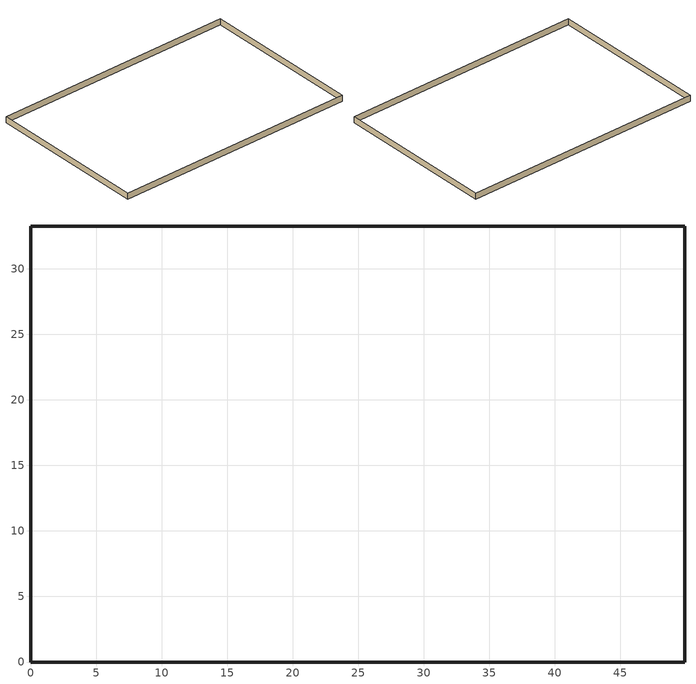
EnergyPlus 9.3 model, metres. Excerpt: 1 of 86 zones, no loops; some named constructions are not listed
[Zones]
FirstFloor_Plenum ZN
 wall outside (nonres_ext_wall): 49.91,0 49.91,33.27 0,33.27 0,0 49.91,0 z2.74:3.96
[EnergyManagementSystem:Subroutine]
Set_Zone_Vpzmin_4: set ENCLOSEDOFFICE_BOT_3_Voz_Interim=ENCLOSEDOFFICE_BOT_3_Vozcontrol/ENCLOSEDOFFICE_BOT_3_Vpzmax*1.5/ENCLOSEDOFFICE_BOT_3_Ez; IF (ENCLOSEDOFFICE_BOT_3_HeatingLoad >1); set Tem= @Max 0.3   ENCLOSEDOFFICE_BOT_3_Voz_Interim; set ENCLOSEDOFFICE_BOT_3_Actuator_vpz= Tem; ELSE; set ENCLOSEDOFFICE_BOT_3_Actuator_vpz= ENCLOSEDOFFICE_BOT_3_Voz_Interim; Endif; set ENCLOSEDOFFICE_BOT_4_Voz_Interim=ENCLOSEDOFFICE_BOT_4_Vozcontrol/ENCLOSEDOFFICE_BOT_4_Vpzmax*1.5/ENCLOSEDOFFICE_BOT_4_Ez; IF (ENCLOSEDOFFICE_BOT_4_HeatingLoad >1); set Tem= @Max 0.3   ENCLOSEDOFFICE_BOT_4_Voz_Interim; set ENCLOSEDOFFICE_BOT_4_Actuator_vpz= Tem; ELSE; set ENCLOSEDOFFICE_BOT_4_Actuator_vpz= ENCLOSEDOFFICE_BOT_4_Voz_Interim; Endif; set ENCLOSEDOFFICE_MID_1_Voz_Interim=ENCLOSEDOFFICE_MID_1_Vozcontrol/ENCLOSEDOFFICE_MID_1_Vpzmax*1.5/ENCLOSEDOFFICE_MID_1_Ez; IF (ENCLOSEDOFFICE_MID_1_HeatingLoad >1); set Tem= @Max 0.3   ENCLOSEDOFFICE_MID_1_Voz_Interim; set ENCLOSEDOFFICE_MID_1_Actuator_vpz= Tem; ELSE; set ENCLOSEDOFFICE_MID_1_Actuator_vpz= ENCLOSEDOFFICE_MID_1_Voz_Interim; Endif; set ENCLOSEDOFFICE_MID_2_Voz_Interim=ENCLOSEDOFFICE_MID_2_Vozcontrol/ENCLOSEDOFFICE_MID_2_Vpzmax*1.5/ENCLOSEDOFFICE_MID_2_Ez; IF (ENCLOSEDOFFICE_MID_2_HeatingLoad >1); set Tem= @Max 0.3   ENCLOSEDOFFICE_MID_2_Voz_Interim; set ENCLOSEDOFFICE_MID_2_Actuator_vpz= Tem; ELSE; set ENCLOSEDOFFICE_MID_2_Actuator_vpz= ENCLOSEDOFFICE_MID_2_Voz_Interim; Endif; set ENCLOSEDOFFICE_MID_3_Voz_Interim=ENCLOSEDOFFICE_MID_3_Vozcontrol/ENCLOSEDOFFICE_MID_3_Vpzmax*1.5/ENCLOSEDOFFICE_MID_3_Ez; IF (ENCLOSEDOFFICE_MID_3_HeatingLoad >1); set Tem= @Max 0.3   ENCLOSEDOFFICE_MID_3_Voz_Interim; set ENCLOSEDOFFICE_MID_3_Actuator_vpz= Tem; ELSE; set ENCLOSEDOFFICE_MID_3_Actuator_vpz= ENCLOSEDOFFICE_MID_3_Voz_Interim; Endif; set ENCLOSEDOFFICE_TOP_1_Voz_Interim=ENCLOSEDOFFICE_TOP_1_Vozcontrol/ENCLOSEDOFFICE_TOP_1_Vpzmax*1.5/ENCLOSEDOFFICE_TOP_1_Ez; IF (ENCLOSEDOFFICE_TOP_1_HeatingLoad >1); set Tem= @Max 0.3   ENCLOSEDOFFICE_TOP_1_Voz_Interim; set ENCLOSEDOFFICE_TOP_1_Actuator_vpz= Tem; ELSE; set ENCLOSEDOFFICE_TOP_1_Actuator_vpz= ENCLOSEDOFFICE_TOP_1_Voz_Interim; Endif; set ENCLOSEDOFFICE_TOP_2_Voz_Interim=ENCLOSEDOFFICE_TOP_2_Vozcontrol/ENCLOSEDOFFICE_TOP_2_Vpzmax*1.5/ENCLOSEDOFFICE_TOP_2_Ez; IF (ENCLOSEDOFFICE_TOP_2_HeatingLoad >1); set Tem= @Max 0.3   ENCLOSEDOFFICE_TOP_2_Voz_Interim; set ENCLOSEDOFFICE_TOP_2_Actuator_vpz= Tem; ELSE; set ENCLOSEDOFFICE_TOP_2_Actuator_vpz= ENCLOSEDOFFICE_TOP_2_Voz_Interim; Endif; set ENCLOSEDOFFICE_TOP_3_Voz_Interim=ENCLOSEDOFFICE_TOP_3_Vozcontrol/ENCLOSEDOFFICE_TOP_3_Vpzmax*1.5/ENCLOSEDOFFICE_TOP_3_Ez; IF (ENCLOSEDOFFICE_TOP_3_HeatingLoad >1); set Tem= @Max 0.3   ENCLOSEDOFFICE_TOP_3_Voz_Interim; set ENCLOSEDOFFICE_TOP_3_Actuator_vpz= Tem; ELSE; set ENCLOSEDOFFICE_TOP_3_Actuator_vpz= ENCLOSEDOFFICE_TOP_3_Voz_Interim; Endif; set LOBBY_BOT_Voz_Interim=LOBBY_BOT_Vozcontrol/LOBBY_BOT_Vpzmax*1.5/LOBBY_BOT_Ez; IF (LOBBY_BOT_HeatingLoad >1); set Tem= @Max 0.3   LOBBY_BOT_Voz_Interim; set LOBBY_BOT_Actuator_vpz= Tem; ELSE; set LOBBY_BOT_Actuator_vpz= LOBBY_BOT_Voz_Interim; Endif; set LOBBY_MID_Voz_Interim=LOBBY_MID_Vozcontrol/LOBBY_MID_Vpzmax*1.5/LOBBY_MID_Ez; IF (LOBBY_MID_HeatingLoad >1); set Tem= @Max 0.3   LOBBY_MID_Voz_Interim; set LOBBY_MID_Actuator_vpz= Tem; ELSE; set LOBBY_MID_Actuator_vpz= LOBBY_MID_Voz_Interim; Endif
Set_Zone_Vpzmin_5: set LOBBY_TOP_Voz_Interim=LOBBY_TOP_Vozcontrol/LOBBY_TOP_Vpzmax*1.5/LOBBY_TOP_Ez; IF (LOBBY_TOP_HeatingLoad >1); set Tem= @Max 0.3   LOBBY_TOP_Voz_Interim; set LOBBY_TOP_Actuator_vpz= Tem; ELSE; set LOBBY_TOP_Actuator_vpz= LOBBY_TOP_Voz_Interim; Endif; set LOUNGE_BOT_Voz_Interim=LOUNGE_BOT_Vozcontrol/LOUNGE_BOT_Vpzmax*1.5/LOUNGE_BOT_Ez; IF (LOUNGE_BOT_HeatingLoad >1); set Tem= @Max 0.3   LOUNGE_BOT_Voz_Interim; set LOUNGE_BOT_Actuator_vpz= Tem; ELSE; set LOUNGE_BOT_Actuator_vpz= LOUNGE_BOT_Voz_Interim; Endif; set MECHANICAL_BOT_Voz_Interim=MECHANICAL_BOT_Vozcontrol/MECHANICAL_BOT_Vpzmax*1.5/MECHANICAL_BOT_Ez; IF (MECHANICAL_BOT_HeatingLoad >1); set Tem= @Max 0.3   MECHANICAL_BOT_Voz_Interim; set MECHANICAL_BOT_Actuator_vpz= Tem; ELSE; set MECHANICAL_BOT_Actuator_vpz= MECHANICAL_BOT_Voz_Interim; Endif; set MECHANICAL_MID_Voz_Interim=MECHANICAL_MID_Vozcontrol/MECHANICAL_MID_Vpzmax*1.5/MECHANICAL_MID_Ez; IF (MECHANICAL_MID_HeatingLoad >1); set Tem= @Max 0.3   MECHANICAL_MID_Voz_Interim; set MECHANICAL_MID_Actuator_vpz= Tem; ELSE; set MECHANICAL_MID_Actuator_vpz= MECHANICAL_MID_Voz_Interim; Endif; set MECHANICAL_TOP_Voz_Interim=MECHANICAL_TOP_Vozcontrol/MECHANICAL_TOP_Vpzmax*1.5/MECHANICAL_TOP_Ez; IF (MECHANICAL_TOP_HeatingLoad >1); set Tem= @Max 0.3   MECHANICAL_TOP_Voz_Interim; set MECHANICAL_TOP_Actuator_vpz= Tem; ELSE; set MECHANICAL_TOP_Actuator_vpz= MECHANICAL_TOP_Voz_Interim; Endif; set OPENOFFICE_BOT_1_Voz_Interim=OPENOFFICE_BOT_1_Vozcontrol/OPENOFFICE_BOT_1_Vpzmax*1.5/OPENOFFICE_BOT_1_Ez; IF (OPENOFFICE_BOT_1_HeatingLoad >1); set Tem= @Max 0.3   OPENOFFICE_BOT_1_Voz_Interim; set OPENOFFICE_BOT_1_Actuator_vpz= Tem; ELSE; set OPENOFFICE_BOT_1_Actuator_vpz= OPENOFFICE_BOT_1_Voz_Interim; Endif; set OPENOFFICE_BOT_2_Voz_Interim=OPENOFFICE_BOT_2_Vozcontrol/OPENOFFICE_BOT_2_Vpzmax*1.5/OPENOFFICE_BOT_2_Ez; IF (OPENOFFICE_BOT_2_HeatingLoad >1); set Tem= @Max 0.3   OPENOFFICE_BOT_2_Voz_Interim; set OPENOFFICE_BOT_2_Actuator_vpz= Tem; ELSE; set OPENOFFICE_BOT_2_Actuator_vpz= OPENOFFICE_BOT_2_Voz_Interim; Endif; set OPENOFFICE_BOT_3_Voz_Interim=OPENOFFICE_BOT_3_Vozcontrol/OPENOFFICE_BOT_3_Vpzmax*1.5/OPENOFFICE_BOT_3_Ez; IF (OPENOFFICE_BOT_3_HeatingLoad >1); set Tem= @Max 0.3   OPENOFFICE_BOT_3_Voz_Interim; set OPENOFFICE_BOT_3_Actuator_vpz= Tem; ELSE; set OPENOFFICE_BOT_3_Actuator_vpz= OPENOFFICE_BOT_3_Voz_Interim; Endif; set OPENOFFICE_MID_1_Voz_Interim=OPENOFFICE_MID_1_Vozcontrol/OPENOFFICE_MID_1_Vpzmax*1.5/OPENOFFICE_MID_1_Ez; IF (OPENOFFICE_MID_1_HeatingLoad >1); set Tem= @Max 0.3   OPENOFFICE_MID_1_Voz_Interim; set OPENOFFICE_MID_1_Actuator_vpz= Tem; ELSE; set OPENOFFICE_MID_1_Actuator_vpz= OPENOFFICE_MID_1_Voz_Interim; Endif; set OPENOFFICE_MID_2_Voz_Interim=OPENOFFICE_MID_2_Vozcontrol/OPENOFFICE_MID_2_Vpzmax*1.5/OPENOFFICE_MID_2_Ez; IF (OPENOFFICE_MID_2_HeatingLoad >1); set Tem= @Max 0.3   OPENOFFICE_MID_2_Voz_Interim; set OPENOFFICE_MID_2_Actuator_vpz= Tem; ELSE; set OPENOFFICE_MID_2_Actuator_vpz= OPENOFFICE_MID_2_Voz_Interim; Endif
Set_Zone_Vpzmin_6: set OPENOFFICE_MID_3_Voz_Interim=OPENOFFICE_MID_3_Vozcontrol/OPENOFFICE_MID_3_Vpzmax*1.5/OPENOFFICE_MID_3_Ez; IF (OPENOFFICE_MID_3_HeatingLoad >1); set Tem= @Max 0.3   OPENOFFICE_MID_3_Voz_Interim; set OPENOFFICE_MID_3_Actuator_vpz= Tem; ELSE; set OPENOFFICE_MID_3_Actuator_vpz= OPENOFFICE_MID_3_Voz_Interim; Endif; set OPENOFFICE_MID_4_Voz_Interim=OPENOFFICE_MID_4_Vozcontrol/OPENOFFICE_MID_4_Vpzmax*1.5/OPENOFFICE_MID_4_Ez; IF (OPENOFFICE_MID_4_HeatingLoad >1); set Tem= @Max 0.3   OPENOFFICE_MID_4_Voz_Interim; set OPENOFFICE_MID_4_Actuator_vpz= Tem; ELSE; set OPENOFFICE_MID_4_Actuator_vpz= OPENOFFICE_MID_4_Voz_Interim; Endif; set OPENOFFICE_TOP_1_Voz_Interim=OPENOFFICE_TOP_1_Vozcontrol/OPENOFFICE_TOP_1_Vpzmax*1.5/OPENOFFICE_TOP_1_Ez; IF (OPENOFFICE_TOP_1_HeatingLoad >1); set Tem= @Max 0.3   OPENOFFICE_TOP_1_Voz_Interim; set OPENOFFICE_TOP_1_Actuator_vpz= Tem; ELSE; set OPENOFFICE_TOP_1_Actuator_vpz= OPENOFFICE_TOP_1_Voz_Interim; Endif; set OPENOFFICE_TOP_2_Voz_Interim=OPENOFFICE_TOP_2_Vozcontrol/OPENOFFICE_TOP_2_Vpzmax*1.5/OPENOFFICE_TOP_2_Ez; IF (OPENOFFICE_TOP_2_HeatingLoad >1); set Tem= @Max 0.3   OPENOFFICE_TOP_2_Voz_Interim; set OPENOFFICE_TOP_2_Actuator_vpz= Tem; ELSE; set OPENOFFICE_TOP_2_Actuator_vpz= OPENOFFICE_TOP_2_Voz_Interim; Endif; set OPENOFFICE_TOP_3_Voz_Interim=OPENOFFICE_TOP_3_Vozcontrol/OPENOFFICE_TOP_3_Vpzmax*1.5/OPENOFFICE_TOP_3_Ez; IF (OPENOFFICE_TOP_3_HeatingLoad >1); set Tem= @Max 0.3   OPENOFFICE_TOP_3_Voz_Interim; set OPENOFFICE_TOP_3_Actuator_vpz= Tem; ELSE; set OPENOFFICE_TOP_3_Actuator_vpz= OPENOFFICE_TOP_3_Voz_Interim; Endif; set OPENOFFICE_TOP_4_Voz_Interim=OPENOFFICE_TOP_4_Vozcontrol/OPENOFFICE_TOP_4_Vpzmax*1.5/OPENOFFICE_TOP_4_Ez; IF (OPENOFFICE_TOP_4_HeatingLoad >1); set Tem= @Max 0.3   OPENOFFICE_TOP_4_Voz_Interim; set OPENOFFICE_TOP_4_Actuator_vpz= Tem; ELSE; set OPENOFFICE_TOP_4_Actuator_vpz= OPENOFFICE_TOP_4_Voz_Interim; Endif; set RESTROOM_BOT_Voz_Interim=RESTROOM_BOT_Vozcontrol/RESTROOM_BOT_Vpzmax*1.5/RESTROOM_BOT_Ez; IF (RESTROOM_BOT_HeatingLoad >1); set Tem= @Max 0.3   RESTROOM_BOT_Voz_Interim; set RESTROOM_BOT_Actuator_vpz= Tem; ELSE; set RESTROOM_BOT_Actuator_vpz= RESTROOM_BOT_Voz_Interim; Endif; set RESTROOM_MID_Voz_Interim=RESTROOM_MID_Vozcontrol/RESTROOM_MID_Vpzmax*1.5/RESTROOM_MID_Ez; IF (RESTROOM_MID_HeatingLoad >1); set Tem= @Max 0.3   RESTROOM_MID_Voz_Interim; set RESTROOM_MID_Actuator_vpz= Tem; ELSE; set RESTROOM_MID_Actuator_vpz= RESTROOM_MID_Voz_Interim; Endif; set RESTROOM_TOP_Voz_Interim=RESTROOM_TOP_Vozcontrol/RESTROOM_TOP_Vpzmax*1.5/RESTROOM_TOP_Ez; IF (RESTROOM_TOP_HeatingLoad >1); set Tem= @Max 0.3   RESTROOM_TOP_Voz_Interim; set RESTROOM_TOP_Actuator_vpz= Tem; ELSE; set RESTROOM_TOP_Actuator_vpz= RESTROOM_TOP_Voz_Interim; Endif; set STAIR_BOT_1_Voz_Interim=STAIR_BOT_1_Vozcontrol/STAIR_BOT_1_Vpzmax*1.5/STAIR_BOT_1_Ez; IF (STAIR_BOT_1_HeatingLoad >1); set Tem= @Max 0.3   STAIR_BOT_1_Voz_Interim; set STAIR_BOT_1_Actuator_vpz= Tem; ELSE; set STAIR_BOT_1_Actuator_vpz= STAIR_BOT_1_Voz_Interim; Endif
Set_Zone_Vpzmin_7: set STAIR_BOT_2_Voz_Interim=STAIR_BOT_2_Vozcontrol/STAIR_BOT_2_Vpzmax*1.5/STAIR_BOT_2_Ez; IF (STAIR_BOT_2_HeatingLoad >1); set Tem= @Max 0.3   STAIR_BOT_2_Voz_Interim; set STAIR_BOT_2_Actuator_vpz= Tem; ELSE; set STAIR_BOT_2_Actuator_vpz= STAIR_BOT_2_Voz_Interim; Endif; set STAIR_MID_1_Voz_Interim=STAIR_MID_1_Vozcontrol/STAIR_MID_1_Vpzmax*1.5/STAIR_MID_1_Ez; IF (STAIR_MID_1_HeatingLoad >1); set Tem= @Max 0.3   STAIR_MID_1_Voz_Interim; set STAIR_MID_1_Actuator_vpz= Tem; ELSE; set STAIR_MID_1_Actuator_vpz= STAIR_MID_1_Voz_Interim; Endif; set STAIR_MID_2_Voz_Interim=STAIR_MID_2_Vozcontrol/STAIR_MID_2_Vpzmax*1.5/STAIR_MID_2_Ez; IF (STAIR_MID_2_HeatingLoad >1); set Tem= @Max 0.3   STAIR_MID_2_Voz_Interim; set STAIR_MID_2_Actuator_vpz= Tem; ELSE; set STAIR_MID_2_Actuator_vpz= STAIR_MID_2_Voz_Interim; Endif; set STAIR_TOP_1_Voz_Interim=STAIR_TOP_1_Vozcontrol/STAIR_TOP_1_Vpzmax*1.5/STAIR_TOP_1_Ez; IF (STAIR_TOP_1_HeatingLoad >1); set Tem= @Max 0.3   STAIR_TOP_1_Voz_Interim; set STAIR_TOP_1_Actuator_vpz= Tem; ELSE; set STAIR_TOP_1_Actuator_vpz= STAIR_TOP_1_Voz_Interim; Endif; set STAIR_TOP_2_Voz_Interim=STAIR_TOP_2_Vozcontrol/STAIR_TOP_2_Vpzmax*1.5/STAIR_TOP_2_Ez; IF (STAIR_TOP_2_HeatingLoad >1); set Tem= @Max 0.3   STAIR_TOP_2_Voz_Interim; set STAIR_TOP_2_Actuator_vpz= Tem; ELSE; set STAIR_TOP_2_Actuator_vpz= STAIR_TOP_2_Voz_Interim; Endif; set ENCLOSEDOFFICE_BOT_7_Voz_Interim=ENCLOSEDOFFICE_BOT_7_Vozcontrol/ENCLOSEDOFFICE_BOT_7_Vpzmax*1.5/ENCLOSEDOFFICE_BOT_7_Ez; IF (ENCLOSEDOFFICE_BOT_7_HeatingLoad >1); set Tem= @Max 0.3   ENCLOSEDOFFICE_BOT_7_Voz_Interim; set ENCLOSEDOFFICE_BOT_7_Actuator_vpz= Tem; ELSE; set ENCLOSEDOFFICE_BOT_7_Actuator_vpz= ENCLOSEDOFFICE_BOT_7_Voz_Interim; Endif; set ENCLOSEDOFFICE_BOT_6_Voz_Interim=ENCLOSEDOFFICE_BOT_6_Vozcontrol/ENCLOSEDOFFICE_BOT_6_Vpzmax*1.5/ENCLOSEDOFFICE_BOT_6_Ez; IF (ENCLOSEDOFFICE_BOT_6_HeatingLoad >1); set Tem= @Max 0.3   ENCLOSEDOFFICE_BOT_6_Voz_Interim; set ENCLOSEDOFFICE_BOT_6_Actuator_vpz= Tem; ELSE; set ENCLOSEDOFFICE_BOT_6_Actuator_vpz= ENCLOSEDOFFICE_BOT_6_Voz_Interim; Endif; set ENCLOSEDOFFICE_BOT_5_Voz_Interim=ENCLOSEDOFFICE_BOT_5_Vozcontrol/ENCLOSEDOFFICE_BOT_5_Vpzmax*1.5/ENCLOSEDOFFICE_BOT_5_Ez; IF (ENCLOSEDOFFICE_BOT_5_HeatingLoad >1); set Tem= @Max 0.3   ENCLOSEDOFFICE_BOT_5_Voz_Interim; set ENCLOSEDOFFICE_BOT_5_Actuator_vpz= Tem; ELSE; set ENCLOSEDOFFICE_BOT_5_Actuator_vpz= ENCLOSEDOFFICE_BOT_5_Voz_Interim; Endif; set ENCLOSEDOFFICE_BOT_2_Voz_Interim=ENCLOSEDOFFICE_BOT_2_Vozcontrol/ENCLOSEDOFFICE_BOT_2_Vpzmax*1.5/ENCLOSEDOFFICE_BOT_2_Ez; IF (ENCLOSEDOFFICE_BOT_2_HeatingLoad >1); set Tem= @Max 0.3   ENCLOSEDOFFICE_BOT_2_Voz_Interim; set ENCLOSEDOFFICE_BOT_2_Actuator_vpz= Tem; ELSE; set ENCLOSEDOFFICE_BOT_2_Actuator_vpz= ENCLOSEDOFFICE_BOT_2_Voz_Interim; Endif; set ENCLOSEDOFFICE_BOT_8_Voz_Interim=ENCLOSEDOFFICE_BOT_8_Vozcontrol/ENCLOSEDOFFICE_BOT_8_Vpzmax*1.5/ENCLOSEDOFFICE_BOT_8_Ez; IF (ENCLOSEDOFFICE_BOT_8_HeatingLoad >1); set Tem= @Max 0.3   ENCLOSEDOFFICE_BOT_8_Voz_Interim; set ENCLOSEDOFFICE_BOT_8_Actuator_vpz= Tem; ELSE; set ENCLOSEDOFFICE_BOT_8_Actuator_vpz= ENCLOSEDOFFICE_BOT_8_Voz_Interim; Endif
Set_Zone_Vpzmin_8: set ENCLOSEDOFFICE_BOT_9_Voz_Interim=ENCLOSEDOFFICE_BOT_9_Vozcontrol/ENCLOSEDOFFICE_BOT_9_Vpzmax*1.5/ENCLOSEDOFFICE_BOT_9_Ez; IF (ENCLOSEDOFFICE_BOT_9_HeatingLoad >1); set Tem= @Max 0.3   ENCLOSEDOFFICE_BOT_9_Voz_Interim; set ENCLOSEDOFFICE_BOT_9_Actuator_vpz= Tem; ELSE; set ENCLOSEDOFFICE_BOT_9_Actuator_vpz= ENCLOSEDOFFICE_BOT_9_Voz_Interim; Endif; set ENCLOSEDOFFICE_MID_6_Voz_Interim=ENCLOSEDOFFICE_MID_6_Vozcontrol/ENCLOSEDOFFICE_MID_6_Vpzmax*1.5/ENCLOSEDOFFICE_MID_6_Ez; IF (ENCLOSEDOFFICE_MID_6_HeatingLoad >1); set Tem= @Max 0.3   ENCLOSEDOFFICE_MID_6_Voz_Interim; set ENCLOSEDOFFICE_MID_6_Actuator_vpz= Tem; ELSE; set ENCLOSEDOFFICE_MID_6_Actuator_vpz= ENCLOSEDOFFICE_MID_6_Voz_Interim; Endif; set ENCLOSEDOFFICE_MID_5_Voz_Interim=ENCLOSEDOFFICE_MID_5_Vozcontrol/ENCLOSEDOFFICE_MID_5_Vpzmax*1.5/ENCLOSEDOFFICE_MID_5_Ez; IF (ENCLOSEDOFFICE_MID_5_HeatingLoad >1); set Tem= @Max 0.3   ENCLOSEDOFFICE_MID_5_Voz_Interim; set ENCLOSEDOFFICE_MID_5_Actuator_vpz= Tem; ELSE; set ENCLOSEDOFFICE_MID_5_Actuator_vpz= ENCLOSEDOFFICE_MID_5_Voz_Interim; Endif; set ENCLOSEDOFFICE_MID_4_Voz_Interim=ENCLOSEDOFFICE_MID_4_Vozcontrol/ENCLOSEDOFFICE_MID_4_Vpzmax*1.5/ENCLOSEDOFFICE_MID_4_Ez; IF (ENCLOSEDOFFICE_MID_4_HeatingLoad >1); set Tem= @Max 0.3   ENCLOSEDOFFICE_MID_4_Voz_Interim; set ENCLOSEDOFFICE_MID_4_Actuator_vpz= Tem; ELSE; set ENCLOSEDOFFICE_MID_4_Actuator_vpz= ENCLOSEDOFFICE_MID_4_Voz_Interim; Endif; set ENCLOSEDOFFICE_MID_8_Voz_Interim=ENCLOSEDOFFICE_MID_8_Vozcontrol/ENCLOSEDOFFICE_MID_8_Vpzmax*1.5/ENCLOSEDOFFICE_MID_8_Ez; IF (ENCLOSEDOFFICE_MID_8_HeatingLoad >1); set Tem= @Max 0.3   ENCLOSEDOFFICE_MID_8_Voz_Interim; set ENCLOSEDOFFICE_MID_8_Actuator_vpz= Tem; ELSE; set ENCLOSEDOFFICE_MID_8_Actuator_vpz= ENCLOSEDOFFICE_MID_8_Voz_Interim; Endif; set ENCLOSEDOFFICE_MID_9_Voz_Interim=ENCLOSEDOFFICE_MID_9_Vozcontrol/ENCLOSEDOFFICE_MID_9_Vpzmax*1.5/ENCLOSEDOFFICE_MID_9_Ez; IF (ENCLOSEDOFFICE_MID_9_HeatingLoad >1); set Tem= @Max 0.3   ENCLOSEDOFFICE_MID_9_Voz_Interim; set ENCLOSEDOFFICE_MID_9_Actuator_vpz= Tem; ELSE; set ENCLOSEDOFFICE_MID_9_Actuator_vpz= ENCLOSEDOFFICE_MID_9_Voz_Interim; Endif; set ENCLOSEDOFFICE_MID_7_Voz_Interim=ENCLOSEDOFFICE_MID_7_Vozcontrol/ENCLOSEDOFFICE_MID_7_Vpzmax*1.5/ENCLOSEDOFFICE_MID_7_Ez; IF (ENCLOSEDOFFICE_MID_7_HeatingLoad >1); set Tem= @Max 0.3   ENCLOSEDOFFICE_MID_7_Voz_Interim; set ENCLOSEDOFFICE_MID_7_Actuator_vpz= Tem; ELSE; set ENCLOSEDOFFICE_MID_7_Actuator_vpz= ENCLOSEDOFFICE_MID_7_Voz_Interim; Endif; set ENCLOSEDOFFICE_TOP_6_Voz_Interim=ENCLOSEDOFFICE_TOP_6_Vozcontrol/ENCLOSEDOFFICE_TOP_6_Vpzmax*1.5/ENCLOSEDOFFICE_TOP_6_Ez; IF (ENCLOSEDOFFICE_TOP_6_HeatingLoad >1); set Tem= @Max 0.3   ENCLOSEDOFFICE_TOP_6_Voz_Interim; set ENCLOSEDOFFICE_TOP_6_Actuator_vpz= Tem; ELSE; set ENCLOSEDOFFICE_TOP_6_Actuator_vpz= ENCLOSEDOFFICE_TOP_6_Voz_Interim; Endif; set ENCLOSEDOFFICE_TOP_5_Voz_Interim=ENCLOSEDOFFICE_TOP_5_Vozcontrol/ENCLOSEDOFFICE_TOP_5_Vpzmax*1.5/ENCLOSEDOFFICE_TOP_5_Ez; IF (ENCLOSEDOFFICE_TOP_5_HeatingLoad >1); set Tem= @Max 0.3   ENCLOSEDOFFICE_TOP_5_Voz_Interim; set ENCLOSEDOFFICE_TOP_5_Actuator_vpz= Tem; ELSE; set ENCLOSEDOFFICE_TOP_5_Actuator_vpz= ENCLOSEDOFFICE_TOP_5_Voz_Interim; Endif; set ENCLOSEDOFFICE_TOP_4_Voz_Interim=ENCLOSEDOFFICE_TOP_4_Vozcontrol/ENCLOSEDOFFICE_TOP_4_Vpzmax*1.5/ENCLOSEDOFFICE_TOP_4_Ez; IF (ENCLOSEDOFFICE_TOP_4_HeatingLoad >1); set Tem= @Max 0.3   ENCLOSEDOFFICE_TOP_4_Voz_Interim; set ENCLOSEDOFFICE_TOP_4_Actuator_vpz= Tem; ELSE; set ENCLOSEDOFFICE_TOP_4_Actuator_vpz= ENCLOSEDOFFICE_TOP_4_Voz_Interim; Endif
Set_Zone_Vpzmin_9: set ENCLOSEDOFFICE_TOP_9_Voz_Interim=ENCLOSEDOFFICE_TOP_9_Vozcontrol/ENCLOSEDOFFICE_TOP_9_Vpzmax*1.5/ENCLOSEDOFFICE_TOP_9_Ez; IF (ENCLOSEDOFFICE_TOP_9_HeatingLoad >1); set Tem= @Max 0.3   ENCLOSEDOFFICE_TOP_9_Voz_Interim; set ENCLOSEDOFFICE_TOP_9_Actuator_vpz= Tem; ELSE; set ENCLOSEDOFFICE_TOP_9_Actuator_vpz= ENCLOSEDOFFICE_TOP_9_Voz_Interim; Endif; set ENCLOSEDOFFICE_TOP_8_Voz_Interim=ENCLOSEDOFFICE_TOP_8_Vozcontrol/ENCLOSEDOFFICE_TOP_8_Vpzmax*1.5/ENCLOSEDOFFICE_TOP_8_Ez; IF (ENCLOSEDOFFICE_TOP_8_HeatingLoad >1); set Tem= @Max 0.3   ENCLOSEDOFFICE_TOP_8_Voz_Interim; set ENCLOSEDOFFICE_TOP_8_Actuator_vpz= Tem; ELSE; set ENCLOSEDOFFICE_TOP_8_Actuator_vpz= ENCLOSEDOFFICE_TOP_8_Voz_Interim; Endif; set ENCLOSEDOFFICE_TOP_7_Voz_Interim=ENCLOSEDOFFICE_TOP_7_Vozcontrol/ENCLOSEDOFFICE_TOP_7_Vpzmax*1.5/ENCLOSEDOFFICE_TOP_7_Ez; IF (ENCLOSEDOFFICE_TOP_7_HeatingLoad >1); set Tem= @Max 0.3   ENCLOSEDOFFICE_TOP_7_Voz_Interim; set ENCLOSEDOFFICE_TOP_7_Actuator_vpz= Tem; ELSE; set ENCLOSEDOFFICE_TOP_7_Actuator_vpz= ENCLOSEDOFFICE_TOP_7_Voz_Interim; Endif
[ExternalInterface:FunctionalMockupUnitExport:To:Variable]
CONFROOM_SENSOR_BIAS: FMU Variable=CONFROOM_SENSOR_BIASFMU; Initial Value=0
[EnergyManagementSystem:TrendVariable] Number of Timesteps to be Logged=1
Name | EMS Variable
ACTIVESTORAGE_BOT_1_Trend_Ez | ACTIVESTORAGE_BOT_1_Ez
ACTIVESTORAGE_BOT_2_Trend_Ez | ACTIVESTORAGE_BOT_2_Ez
ACTIVESTORAGE_BOT_3_Trend_Ez | ACTIVESTORAGE_BOT_3_Ez
ACTIVESTORAGE_BOT_4_Trend_Ez | ACTIVESTORAGE_BOT_4_Ez
ACTIVESTORAGE_MID_1_Trend_Ez | ACTIVESTORAGE_MID_1_Ez
ACTIVESTORAGE_MID_2_Trend_Ez | ACTIVESTORAGE_MID_2_Ez
ACTIVESTORAGE_MID_3_Trend_Ez | ACTIVESTORAGE_MID_3_Ez
ACTIVESTORAGE_MID_4_Trend_Ez | ACTIVESTORAGE_MID_4_Ez
ACTIVESTORAGE_TOP_1_Trend_Ez | ACTIVESTORAGE_TOP_1_Ez
ACTIVESTORAGE_TOP_2_Trend_Ez | ACTIVESTORAGE_TOP_2_Ez
ACTIVESTORAGE_TOP_3_Trend_Ez | ACTIVESTORAGE_TOP_3_Ez
ACTIVESTORAGE_TOP_4_Trend_Ez | ACTIVESTORAGE_TOP_4_Ez
CLASSROOM_BOT_Trend_Ez | CLASSROOM_BOT_Ez
CONFROOM_BOT_1_Trend_Ez | CONFROOM_BOT_1_Ez
CONFROOM_BOT_2_Trend_Ez | CONFROOM_BOT_2_Ez
CONFROOM_MID_1_Trend_Ez | CONFROOM_MID_1_Ez
CONFROOM_MID_2_Trend_Ez | CONFROOM_MID_2_Ez
CONFROOM_TOP_1_Trend_Ez | CONFROOM_TOP_1_Ez
CONFROOM_TOP_2_Trend_Ez | CONFROOM_TOP_2_Ez
CORRIDOR_BOT_1_Trend_Ez | CORRIDOR_BOT_1_Ez
CORRIDOR_BOT_2_Trend_Ez | CORRIDOR_BOT_2_Ez
CORRIDOR_MID_1_Trend_Ez | CORRIDOR_MID_1_Ez
CORRIDOR_MID_2_Trend_Ez | CORRIDOR_MID_2_Ez
CORRIDOR_TOP_1_Trend_Ez | CORRIDOR_TOP_1_Ez
CORRIDOR_TOP_2_Trend_Ez | CORRIDOR_TOP_2_Ez
DINING_BOT_Trend_Ez | DINING_BOT_Ez
DINING_MID_Trend_Ez | DINING_MID_Ez
DINING_TOP_Trend_Ez | DINING_TOP_Ez
ENCLOSEDOFFICE_BOT_1_Trend_Ez | ENCLOSEDOFFICE_BOT_1_Ez
ENCLOSEDOFFICE_BOT_10_Trend_Ez | ENCLOSEDOFFICE_BOT_10_Ez
ENCLOSEDOFFICE_BOT_3_Trend_Ez | ENCLOSEDOFFICE_BOT_3_Ez
ENCLOSEDOFFICE_BOT_4_Trend_Ez | ENCLOSEDOFFICE_BOT_4_Ez
ENCLOSEDOFFICE_MID_1_Trend_Ez | ENCLOSEDOFFICE_MID_1_Ez
ENCLOSEDOFFICE_MID_2_Trend_Ez | ENCLOSEDOFFICE_MID_2_Ez
ENCLOSEDOFFICE_MID_3_Trend_Ez | ENCLOSEDOFFICE_MID_3_Ez
ENCLOSEDOFFICE_TOP_1_Trend_Ez | ENCLOSEDOFFICE_TOP_1_Ez
ENCLOSEDOFFICE_TOP_2_Trend_Ez | ENCLOSEDOFFICE_TOP_2_Ez
ENCLOSEDOFFICE_TOP_3_Trend_Ez | ENCLOSEDOFFICE_TOP_3_Ez
LOBBY_BOT_Trend_Ez | LOBBY_BOT_Ez
LOBBY_MID_Trend_Ez | LOBBY_MID_Ez
LOBBY_TOP_Trend_Ez | LOBBY_TOP_Ez
LOUNGE_BOT_Trend_Ez | LOUNGE_BOT_Ez
MECHANICAL_BOT_Trend_Ez | MECHANICAL_BOT_Ez
MECHANICAL_MID_Trend_Ez | MECHANICAL_MID_Ez
MECHANICAL_TOP_Trend_Ez | MECHANICAL_TOP_Ez
OPENOFFICE_BOT_1_Trend_Ez | OPENOFFICE_BOT_1_Ez
OPENOFFICE_BOT_2_Trend_Ez | OPENOFFICE_BOT_2_Ez
OPENOFFICE_BOT_3_Trend_Ez | OPENOFFICE_BOT_3_Ez
OPENOFFICE_MID_1_Trend_Ez | OPENOFFICE_MID_1_Ez
OPENOFFICE_MID_2_Trend_Ez | OPENOFFICE_MID_2_Ez
OPENOFFICE_MID_3_Trend_Ez | OPENOFFICE_MID_3_Ez
OPENOFFICE_MID_4_Trend_Ez | OPENOFFICE_MID_4_Ez
OPENOFFICE_TOP_1_Trend_Ez | OPENOFFICE_TOP_1_Ez
OPENOFFICE_TOP_2_Trend_Ez | OPENOFFICE_TOP_2_Ez
OPENOFFICE_TOP_3_Trend_Ez | OPENOFFICE_TOP_3_Ez
OPENOFFICE_TOP_4_Trend_Ez | OPENOFFICE_TOP_4_Ez
RESTROOM_BOT_Trend_Ez | RESTROOM_BOT_Ez
RESTROOM_MID_Trend_Ez | RESTROOM_MID_Ez
RESTROOM_TOP_Trend_Ez | RESTROOM_TOP_Ez
STAIR_BOT_1_Trend_Ez | STAIR_BOT_1_Ez
STAIR_BOT_2_Trend_Ez | STAIR_BOT_2_Ez
STAIR_MID_1_Trend_Ez | STAIR_MID_1_Ez
STAIR_MID_2_Trend_Ez | STAIR_MID_2_Ez
STAIR_TOP_1_Trend_Ez | STAIR_TOP_1_Ez
STAIR_TOP_2_Trend_Ez | STAIR_TOP_2_Ez
ENCLOSEDOFFICE_BOT_7_Trend_Ez | ENCLOSEDOFFICE_BOT_7_Ez
ENCLOSEDOFFICE_BOT_6_Trend_Ez | ENCLOSEDOFFICE_BOT_6_Ez
ENCLOSEDOFFICE_BOT_5_Trend_Ez | ENCLOSEDOFFICE_BOT_5_Ez
ENCLOSEDOFFICE_BOT_2_Trend_Ez | ENCLOSEDOFFICE_BOT_2_Ez
ENCLOSEDOFFICE_BOT_8_Trend_Ez | ENCLOSEDOFFICE_BOT_8_Ez
ENCLOSEDOFFICE_BOT_9_Trend_Ez | ENCLOSEDOFFICE_BOT_9_Ez
ENCLOSEDOFFICE_MID_6_Trend_Ez | ENCLOSEDOFFICE_MID_6_Ez
ENCLOSEDOFFICE_MID_5_Trend_Ez | ENCLOSEDOFFICE_MID_5_Ez
ENCLOSEDOFFICE_MID_4_Trend_Ez | ENCLOSEDOFFICE_MID_4_Ez
ENCLOSEDOFFICE_MID_8_Trend_Ez | ENCLOSEDOFFICE_MID_8_Ez
ENCLOSEDOFFICE_MID_9_Trend_Ez | ENCLOSEDOFFICE_MID_9_Ez
ENCLOSEDOFFICE_MID_7_Trend_Ez | ENCLOSEDOFFICE_MID_7_Ez
ENCLOSEDOFFICE_TOP_6_Trend_Ez | ENCLOSEDOFFICE_TOP_6_Ez
ENCLOSEDOFFICE_TOP_5_Trend_Ez | ENCLOSEDOFFICE_TOP_5_Ez
ENCLOSEDOFFICE_TOP_4_Trend_Ez | ENCLOSEDOFFICE_TOP_4_Ez
ENCLOSEDOFFICE_TOP_9_Trend_Ez | ENCLOSEDOFFICE_TOP_9_Ez
ENCLOSEDOFFICE_TOP_8_Trend_Ez | ENCLOSEDOFFICE_TOP_8_Ez
ENCLOSEDOFFICE_TOP_7_Trend_Ez | ENCLOSEDOFFICE_TOP_7_Ez
[Schedule:Compact]
Exterior_lighting_schedule_a: Through:12/31, For:AllDays, Until: 06:00, 0, Until: 24:00, 1
Exterior_lighting_schedule_b_2016: Through:12/31, For:AllDays, Until: 06:00, 0.5, Until: 24:00, 1
Exterior_lighting_schedule_c_2016: Through:12/31, For:AllDays, Until: 06:00, 0.5, Until: 19:00, 1, Until: 24:00, 0.5
ActiveStorage_Bot_1 Lighting Schedule; ActiveStorage_Bot_2 Lighting Schedule; ActiveStorage_Bot_3 Lighting Schedule; ActiveStorage_Bot_4 Lighting Schedule; ActiveStorage_Mid_1 Lighting Schedule; ActiveStorage_Mid_2 Lighting Schedule; ActiveStorage_Mid_3 Lighting Schedule; ActiveStorage_Mid_4 Lighting Schedule; ActiveStorage_Top_1 Lighting Schedule; ActiveStorage_Top_2 Lighting Schedule; ActiveStorage_Top_3 Lighting Schedule; ActiveStorage_Top_4 Lighting Schedule; ClassRoom_Bot Lighting Schedule; ConfRoom_Bot_1 Lighting Schedule; ConfRoom_Bot_2 Lighting Schedule; ConfRoom_Mid_1 Lighting Schedule; ConfRoom_Mid_2 Lighting Schedule; ConfRoom_Top_1 Lighting Schedule; ConfRoom_Top_2 Lighting Schedule; Corridor_Bot_1 Lighting Schedule; Corridor_Bot_2 Lighting Schedule; Corridor_Mid_1 Lighting Schedule; Corridor_Mid_2 Lighting Schedule; Corridor_Top_1 Lighting Schedule; Corridor_Top_2 Lighting Schedule; Dining_Bot Lighting Schedule; Dining_Mid Lighting Schedule; Dining_Top Lighting Schedule; EnclosedOffice_Bot_1 Lighting Schedule; EnclosedOffice_Bot_10 Lighting Schedule; EnclosedOffice_Bot_3 Lighting Schedule; EnclosedOffice_Bot_4 Lighting Schedule; EnclosedOffice_Mid_1 Lighting Schedule; EnclosedOffice_Mid_2 Lighting Schedule; EnclosedOffice_Mid_3 Lighting Schedule; EnclosedOffice_Top_1 Lighting Schedule; EnclosedOffice_Top_2 Lighting Schedule; EnclosedOffice_Top_3 Lighting Schedule; Lobby_Bot Lighting Schedule; Lobby_Mid Lighting Schedule; Lobby_Top Lighting Schedule; Lounge_Bot Lighting Schedule; Mechanical_Bot Lighting Schedule; Mechanical_Mid Lighting Schedule; Mechanical_Top Lighting Schedule; OpenOffice_Bot_1 Lighting Schedule; OpenOffice_Bot_2 Lighting Schedule; OpenOffice_Bot_3 Lighting Schedule; OpenOffice_Mid_1 Lighting Schedule; OpenOffice_Mid_2 Lighting Schedule; OpenOffice_Mid_3 Lighting Schedule; OpenOffice_Mid_4 Lighting Schedule: Through: 12/31, For: Weekdays, Until: 05:00, 0.05, Until: 05:20, 0.1, Until: 05:40, 0.1, Until: 06:00, 0.1, Until: 06:20, 0.0862326, Until: 06:40, 0.0862326, Until: 07:00, 0.0862326, Until: 07:20, 0.258698, Until: 07:40, 0.258698, Until: 08:00, 0.258698, Until: 08:20, 0.776093, Until: 08:40, 0.776093, Until: 09:00, 0.776093, Until: 09:20, 0.776093, Until: 09:40, 0.776093, Until: 10:00, 0.776093, Until: 10:20, 0.776093, Until: 10:40, 0.776093, Until: 11:00, 0.776093, Until: 11:20, 0.776093, Until: 11:40, 0.776093, Until: 12:00, 0.776093, Until: 12:20, 0.776093, Until: 12:40, 0.776093, Until: 13:00, 0.776093, Until: 13:20, 0.776093, Until: 13:40, 0.776093, Until: 14:00, 0.776093, Until: 14:20, 0.776093, Until: 14:40, 0.776093, Until: 15:00, 0.776093, Until: 15:20, 0.776093, Until: 15:40, 0.776093, Until: 16:00, 0.776093, Until: 16:20, 0.776093, Until: 16:40, 0.776093, Until: 17:00, 0.776093, Until: 17:20, 0.431163, Until: 17:40, 0.431163, Until: 18:00, 0.431163, Until: 18:20, 0.258698, Until: 18:40, 0.258698, Until: 19:00, 0.258698, Until: 19:20, 0.258698, Until: 19:40, 0.258698, Until: 20:00, 0.258698, Until: 20:20, 0.172465, Until: 20:40, 0.172465, Until: 21:00, 0.172465, Until: 21:20, 0.172465, Until: 21:40, 0.172465, Until: 22:00, 0.172465, Until: 22:20, 0.0862326, Until: 22:40, 0.0862326, Until: 23:00, 0.0862326, Until: 23:20, 0.0431163, Until: 23:40, 0.0431163, Until: 24:00, 0.0431163, For: SummerDesignDay, Until: 24:00, 1, For: Saturday, Until: 06:00, 0.05, Until: 06:20, 0.0862326, Until: 06:40, 0.0862326, Until: 07:00, 0.0862326, Until: 07:20, 0.0862326, Until: 07:40, 0.0862326, Until: 08:00, 0.0862326, Until: 08:20, 0.258698, Until: 08:40, 0.258698, Until: 09:00, 0.258698, Until: 09:20, 0.258698, Until: 09:40, 0.258698, Until: 10:00, 0.258698, Until: 10:20, 0.258698, Until: 10:40, 0.258698, Until: 11:00, 0.258698, Until: 11:20, 0.258698, Until: 11:40, 0.258698, Until: 12:00, 0.258698, Until: 12:20, 0.129349, Until: 12:40, 0.129349, Until: 13:00, 0.129349, Until: 13:20, 0.129349, Until: 13:40, 0.129349, Until: 14:00, 0.129349, Until: 14:20, 0.129349, Until: 14:40, 0.129349, Until: 15:00, 0.129349, Until: 15:20, 0.129349, Until: 15:40, 0.129349, Until: 16:00, 0.129349, Until: 16:20, 0.129349, Until: 16:40, 0.129349, Until: 17:00, 0.129349, Until: 17:20, 0.0431163, Until: 17:40, 0.0431163, Until: 18:00, 0.0431163, Until: 18:20, 0.0431163, Until: 18:40, 0.0431163, Until: 19:00, 0.0431163, Until: 19:20, 0.05, Until: 19:40, 0.05, Until: 20:00, 0.05, Until: 20:20, 0.05, Until: 20:40, 0.05, Until: 21:00, 0.05, Until: 21:20, 0.05, Until: 21:40, 0.05, Until: 22:00, 0.05, Until: 22:20, 0.05, Until: 22:40, 0.05, Until: 23:00, 0.05, Until: 23:20, 0.05, Until: 23:40, 0.05, Until: 24:00, 0.05, For: WinterDesignDay, Until: 24:00, 0, For: Sunday Holidays AllOtherDays, Until: 6:00, 0.05, Until: 18:00, 0.0431163, Until: 24:00, 0.05
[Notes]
: prototype_OfficeMedium_template.tmpl,v 1.2 2011/02/19 17:45:44 d3l143 Exp Inappropriate ioctl for device : prototype_OfficeMedium_template.tmpl,v Inappropriate ioctl for device Revision 1.2  2011/02/19 17:45:44  d3l143
change path for gtp, opaque and window library.
Initial revision
Sep 18-21, 2013: Adding back the comments from V6 templates to the automatic upgraded V8 templates.
Moving the comments out of the objects.
Commenting out [design_wetbulb] which was defined but not used in Midrise, 3 offices and Warehouse.
01. February 5, 2013: (2) change the gtp path to the new folder for state ana;ysis and (2) allow both TMY2 and TMY3 epw files
This input file was originally created as DOE Commercial Building Benchmark V 2.0
and is modified in supporting ASHRAE SSPC 90.1 30% Project
List of changes made to the DOE Commercial Building Benchmark V 2.0
1. Change the floor-to-ceiling height from 10 ft to 9ft and add 4-ft high above-ceiling plenum for each floor as return air plenum.
2. Change the window dimensions to match the same 33% WWR.
3. Add ground temperature from the slab-on-grade runs.
4. Change one packaged unitary air conditioner serving the whole building to one unit per floor.
5. Seasonal supply air temperature reset is deleted.
6. Infiltration schedule is changed to 25% of peak infiltration rate when fan is on and 100% of peak infiltration rate when fan is off
7. Infiltration rate is changed based on PNNL's study and 90.1 committee's input
8. Changed the occupancy densities based on Standard 62.1-2004 and minimum OA rate based on Standard 62-1999 for 90.1-2004 models.
10.Revised geometry deleting the AutoCreateOther surfaces and replaced it with the unenteredOtherZoneSurface option.
11. Added exterior lighting. (source: Std. 189 TSD)
12. Add elevator. (source: Commercial Building Benchmark V1.0-3.0)
13. Zone Sizing: change zone cooling design supply air temperature from 14 deg.to 12.8 to match actual supply air temperature (for all zones)
14. System Sizing:
a. Changed Central heating coil design supply air temp from 16.7 to 12.8 (to match CC)
b. Changed system sizing option from NONCOINCIDENT to COINCIDENT
15. Changed both cool and heat supply air temperature schedule from 13 deg. to 12.8 deg
(Cool-Supply-Air-Temp-Sch; Heat-Supply-Air-Temp-Sch)
16. Changed the economizer control by deleting the low temperature limit and by using the differential drybulb control.
17. Minimum OA Schedule and Damper Control:
a. Added a new minimum outside air schedule "MinOA_MotorizedDamper_Sched" and the new schedule
sets to shut off minimum OA air damper when the fan is on at 6 am for morning start up in Zone 4-8.
b. Kept the same "MinOA_Sched" schedule for Min_OA in Zone 1-3 since gravity damper is allowed in Zone 1-3 by the Standard 90.1.
18. Changed the variable speed fan curve coefficient to match the fan static pressure reset control based on the research study
from the Advanced Variable Air Volume System Design Guide.
19. Changed the heating and cooling t-stat schedule during moring warm up or cool down hours
(HTGSETP_SCH;CLGSETP_SCH)
20. Changed Sizing Parameters: Sizing Factor=1.0; TimeSteps=8
21. Changed the VAV terminal box damper heating action from Reserve Action to Normal to meet 90.1 requirement.
22. Deleted constructions and added the envelope library reference
23. Changed the Exterior lighting schedule to ALWAYS ON in the exterior lights object.  Exterior lighting control will be based on astronomical clock
(Object:ExteriorLights).
24. Changed the service hot water temperature setpoint from 140F (60C) to 120F (48.9C).
25. add a variable "[DifferentialDryBulb]"
26. August 12, 2009:  checked the "view factor to ground" and "autocalculate" used for all.  No changes are made.
27. August 21, 2009: implement Addendum X
change lighting density from 10.764 W/m2 --> 10.548 w/m2 with a 0.216 W/m2 reduction
28. August 25, 2009: adding PI.Oct09 cases in the PARM
Notice that there is exterior lighting change after the Jun09 PI runs.
specifically for 2004/2007 changed from 14913 --> 14383 (75)
for PI cases  changed from 8702  --> 8099  (603)
(6211)    (6739) less ext lgt for PI.Oct09 than PI.Jun09 after the change
29. September 15, 2009: revise the implementation of addendum X (15 out of 18 zones are affected)
change lighting density from 10.765 W/m2 --> 10.559 w/m2 with a 0.2056 W/m2 reduction
30. November 5, 2009: standardize the LPD by
(a) specifyed 1 LPD parm variable in the PARM excel file
(b) replaced the hard coded Watts/Area in 15 zones (out of 18 zones) in this template with the PARM LPD variable LPD_office
31. December 28, 2009: Addendum c and q - Vestibule requriement
(a) Door infiltration schduecle (INFIL_Door_Opening_SCH) has been added.
(b) Door infiltration (ZoneInfiltration) has been added to Perimeter_bot_ZN_1.
(c) Door infiltration value (door_infil) and fraction for off-peak hour (frac_ofpk) are inputted in the parm file.
32. February 4, 2010: Upgrade from V3.0 to 4.0
replace "MinOA_Motorized_Damper_Sched" with [MinOA_MotorizedDamper_Sched] for the 3 Controller:OutdoorAir objects.
a parm variable "MinOA_MotorizedDamper_Sched" is added in the parm accordingly
34. added a monthly indoor temp.
25. September 28, 2010: Implemented Addendum BS-CS for receptacles. This addendum modifies building equipment schedule for PI and Determination cases.
26. October 11, 2010: Change the path of slab gtp
27. December 13, 2010: modified elevator motor and added elevator fan/lighting. PARM variable BLDG_ELEVATORS_LIGHTS_FAN_SCH and BLDG_ELEVATORS_LIGHTS_FAN_POWER ARE added for Addendum DF.
28. January 31,  2011: (1) (addendum BS_CS)
used parm variable "BLDG_QUIP_SCH" which has two values "BLDG_EQUIP_SCH_BASE" & "BLDG_EQUIP_SCH_ADV".
removed the standard related IF condition by re-define to "BLDG_EQUIP_SCH_BASE" & "BLDG_EQUIP_SCH_ADV".
